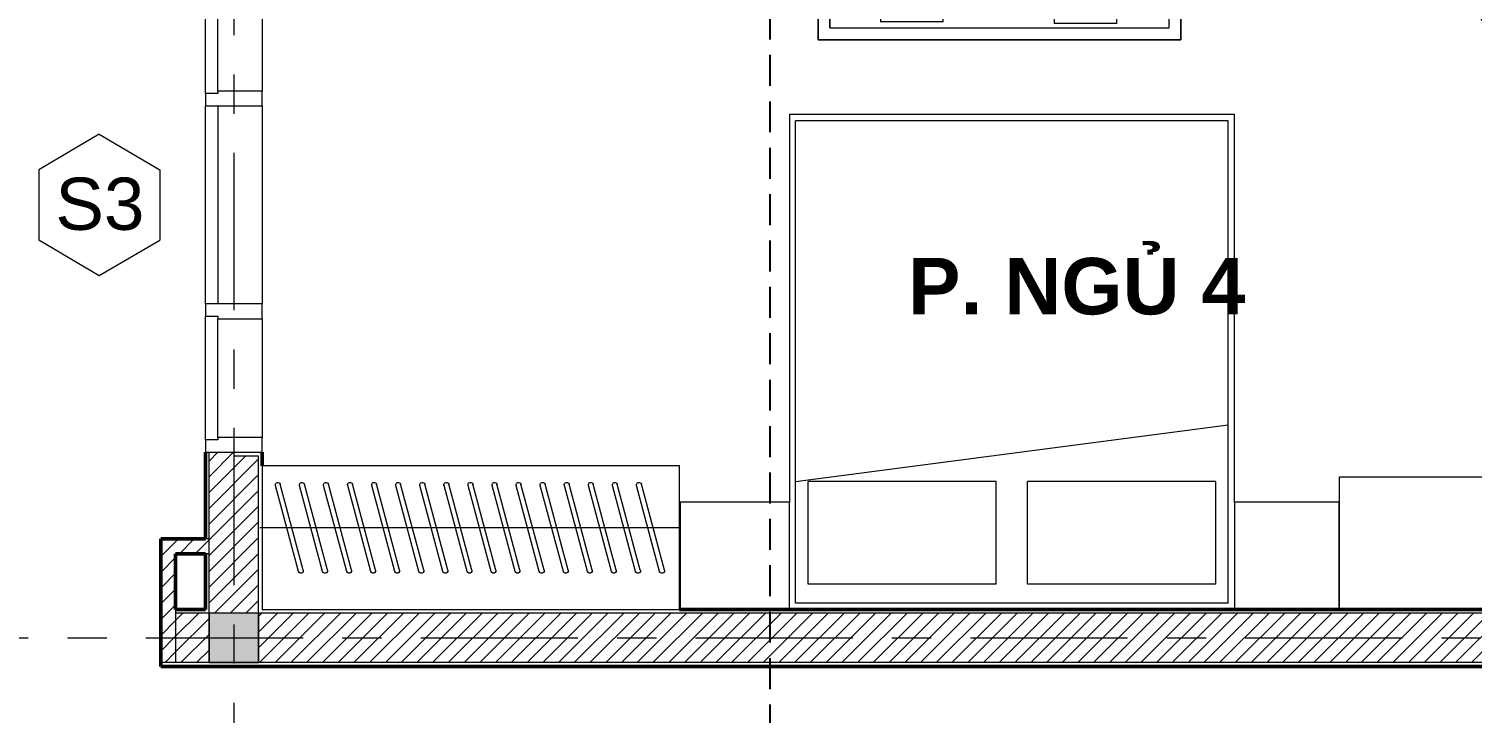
# Model space of a CAD drawing. Header units: millimetres. Extents: x 2164007 to 2324354, y -2513385 to -2308978.
# Drawn here: x 2210433 to 2216268, y -2395527 to -2392761 of the extents above; entities that cross this region are included whole.
import ezdxf

# ---------------------------------------------------------------- set-up
doc = ezdxf.new("R2010")
doc.units = ezdxf.units.MM
for name, pattern in [('DASHED2', [0.375, 0.25, -0.125]), ('Grid Line', [22.225, 12.7, -3.175, 3.175, -3.175]), ('HIDDEN2', [0.1875, 0.125, -0.0625])]:
    doc.linetypes.add(name, pattern=pattern)
for name, color, linetype, lineweight in [('A-AREA-IDEN', 2, 'Continuous', 9), ('A-DETL-GENF', 8, 'Continuous', 9), ('A-DOOR', 8, 'Continuous', 13), ('A-GLAZ', 8, 'Continuous', 13), ('A-GLAZ-IDEN', 152, 'Continuous', 9), ('A-WALL', 113, 'Continuous', 20), ('A-WALL-PATT', 8, 'Continuous', 50), ('I-FURN', 8, 'Continuous', 9), ('S-COLS', 52, 'Continuous', 9), ('S-GRID', 8, 'Continuous', 9)]:
    doc.layers.add(name, color=color, linetype=linetype, lineweight=lineweight)
doc.layers.add('NETGIONG', color=21, linetype='HIDDEN2')
doc.styles.add('Arial', font='arial.ttf', dxfattribs={"height": 175.652835})
doc.styles.add('Arial_B_1', font='arialbd.ttf', dxfattribs={"height": 253.68905})
pattern_1 = [(45, (2219476.043, -2391093.63), (-31.8198, 31.8198), [])]

# ---------------------------------------------------------------- blocks, each defined once
blk = doc.blocks.new('Bed 1800X200 - Double 53_ x 74_-V4-TÂ_NG 1')
at = {"layer": 'I-FURN'}
for p, q in [((-535.4, 740.2), (-535.4, -1209)), ((-535.4, 740.2), (1213.8, 740.2)), ((1213.8, 740.2), (1213.8, -1209)), ((-484.6, 664), (-484.6, 248.2)), ((-484.6, 664), (275.7, 664)), ((275.7, 664), (275.7, 248.2)), ((402.7, 664), (402.7, 248.2)), ((402.7, 664), (1163, 664)), ((1163, 664), (1163, 248.2)), ((-560.8, 331.5), (-560.8, -1234.4)), ((1239.2, -1234.4), (1239.2, 331.5)), ((1213.8, 248.2), (-535.4, 19.8)), ((-484.6, 248.2), (275.7, 248.2)), ((402.7, 248.2), (1163, 248.2)), ((-535.4, -1209), (1213.8, -1209)), ((-560.8, -1234.4), (1239.2, -1234.4))]:
    blk.add_line(p, q, dxfattribs=at)
blk = doc.blocks.new('Furniture 15 - Furniture 3-1064360-TÂ_NG 1')
at = {"layer": 'I-FURN'}
for p, q in [((-12418.9, 6497.7), (-12853, 6497.7)), ((-12418.9, 6074), (-12418.9, 6497.7)), ((-12853, 6074), (-12418.9, 6074))]:
    blk.add_line(p, q, dxfattribs=at)
blk = doc.blocks.new('Furniture 16 - Furniture 3-1064372-TÂ_NG 1')
at = {"layer": 'I-FURN'}
for p, q in [((-12220.1, 6261.8), (-12755.1, 6261.8)), ((-12220.1, 4847), (-12220.1, 6261.8))]:
    blk.add_line(p, q, dxfattribs=at)
blk = doc.blocks.new('CUADI XINFA 65X940X2300 - D2-1066362-TÂ_NG 1')
at = {"layer": 'A-DOOR', "lineweight": 9}
for p, q in [((-410, 906.2), (-365, 906.2)), ((-410, 90), (-410, 906.2)), ((-365, 906.2), (-365, 90)), ((-365, 90), (-410, 90))]:
    blk.add_line(p, q, dxfattribs=at)
at = {"layer": 'A-DOOR'}
for p, q in [((-410, 90), (-465, 90)), ((-465, 90), (-465, -90)), ((-410, 40), (-410, 90)), ((475, 90), (420, 90)), ((420, 90), (420, 40)), ((475, -90), (475, 90)), ((-400, 40), (-410, 40)), ((-400, -90), (-400, 40)), ((420, 40), (410, 40)), ((410, 40), (410, -90)), ((-465, -90), (-400, -90)), ((410, -90), (475, -90))]:
    blk.add_line(p, q, dxfattribs=at)
at = {"layer": 'A-DOOR', "lineweight": 9}
blk.add_arc((-415, 90), 816.2, 360, 90, dxfattribs=at)
blk = doc.blocks.new('SO2000X2000X700 - S3-1099097-TÂ_NG 1')
at = {"layer": 'A-GLAZ'}
for p, q in [((-950, 115), (-1000, 115)), ((-1000, 115), (-1000, -115)), ((-950, 65), (-950, 115)), ((-950, 115), (-450, 115)), ((-940, 65), (-950, 65)), ((-940, -115), (-940, 65)), ((-940, 65), (-460, 65)), ((-450, 65), (-460, 65)), ((-460, 65), (-460, -115)), ((-400, 115), (-450, 115)), ((-450, 115), (-450, 65)), ((-400, 115), (400, 115)), ((-400, 65), (-400, 115)), ((-400, -115), (-400, 65)), ((400, 65), (-400, 65)), ((450, 115), (400, 115)), ((400, 115), (400, 65)), ((400, 65), (400, -115)), ((450, 65), (450, 115)), ((450, 115), (950, 115)), ((460, 65), (450, 65)), ((460, -115), (460, 65)), ((460, 65), (940, 65)), ((950, 65), (940, 65)), ((940, 65), (940, -115)), ((1000, 115), (950, 115)), ((950, 115), (950, 65)), ((1000, -115), (1000, 115)), ((-1000, -115), (-940, -115)), ((-460, -115), (-940, -115)), ((-460, -115), (-400, -115)), ((400, -115), (-400, -115)), ((400, -115), (460, -115)), ((940, -115), (460, -115)), ((940, -115), (1000, -115))]:
    blk.add_line(p, q, dxfattribs=at)
blk = doc.blocks.new('LAO TI VI 2 - LOA-TIVI-V2-TÂ_NG 1')
at = {"layer": 'I-FURN'}
for p, q in [((-843.9, 421.2), (744.7, 421.2)), ((-843.9, 421.2), (-843.9, 345)), ((-809.4, 455), (-809.4, 421.2)), ((-809.4, 421.2), (-809.4, 455)), ((657, 421.2), (657, 455)), ((657, 455), (657, 421.2)), ((744.7, 345), (744.7, 421.2)), ((-843.9, 356.2), (744.7, 356.2)), ((-843.9, 356.2), (-843.9, 345)), ((744.7, 345), (744.7, 356.2)), ((744.7, 345), (-843.9, 345)), ((744.7, 345), (-843.9, 345)), ((-809.4, 345), (-809.4, -47.4)), ((-809.4, -47.4), (-809.4, 345)), ((-762, 345), (-762, 0)), ((-762, 0), (-762, 345)), ((-174.6, 345), (-174.6, 285.8)), ((22.2, 285.8), (22.2, 345)), ((609.6, 0), (609.6, 345)), ((609.6, 0), (609.6, 345)), ((657, -47.4), (657, 345)), ((657, 345), (657, -47.4)), ((-174.6, 285.8), (22.2, 285.8)), ((-557.2, 126.3), (-303.2, 126.3)), ((-557.2, 126.3), (-557.2, 24.7)), ((-303.2, 24.7), (-303.2, 126.3)), ((144.6, 119.9), (398.6, 119.9)), ((144.6, 119.9), (144.6, 18.3)), ((398.6, 18.3), (398.6, 119.9)), ((-762, 0), (609.6, 0)), ((-762, 0), (609.6, 0)), ((-303.2, 24.7), (-557.2, 24.7)), ((398.6, 18.3), (144.6, 18.3)), ((-809.4, -47.4), (657, -47.4)), ((657, -47.4), (-809.4, -47.4))]:
    blk.add_line(p, q, dxfattribs=at)
for points in [[(-809.4, -47.4), (-809.4, -47.4), (-809.4, -47.4), (-809.4, -47.4)], [(-809.4, -47.4), (-809.4, -47.4), (-809.4, -47.4), (-809.4, -47.4)], [(657, -47.4), (657, -47.4), (657, -47.4), (657, -47.4)], [(657, -47.4), (657, -47.4), (657, -47.4), (657, -47.4)]]:
    blk.add_open_spline(points, degree=3, dxfattribs=at)
blk = doc.blocks.new('Furniture 26 - Furniture 3-1091817-TÂ_NG 1')
at = {"layer": 'I-FURN'}
for p, q in [((-5616.2, 3633), (-5616.2, 1945.4)), ((-5036, 3633), (-5616.2, 3633)), ((-5036, 1945.4), (-5036, 3633)), ((-5616.2, 1945.4), (-5036, 1945.4))]:
    blk.add_line(p, q, dxfattribs=at)
blk = doc.blocks.new('Furniture 27 - Furniture 3-1091877-TÂ_NG 1')
at = {"layer": 'I-FURN'}
for p, q in [((-12418.9, 6497.7), (-12853, 6497.7)), ((-12418.9, 6056.2), (-12418.9, 6497.7)), ((-12853, 6056.2), (-12418.9, 6056.2))]:
    blk.add_line(p, q, dxfattribs=at)
blk = doc.blocks.new('Repeating Detail - MOC TREO AO QUAN-355956-TÂ_NG 1')
at = {"layer": 'A-DETL-GENF'}
for p, q in [((-1516.2, -171.3), (-1423.1, 176.5)), ((-1418.9, -171.3), (-1325.7, 176.5)), ((-1321.6, -171.3), (-1228.4, 176.5)), ((-1224.2, -171.3), (-1131.1, 176.5)), ((-1126.9, -171.3), (-1033.7, 176.5)), ((-1029.6, -171.3), (-936.4, 176.5)), ((-932.2, -171.3), (-839.1, 176.5)), ((-834.9, -171.3), (-741.7, 176.5)), ((-737.6, -171.3), (-644.4, 176.5)), ((-640.2, -171.3), (-547.1, 176.5)), ((-542.9, -171.3), (-449.7, 176.5)), ((-445.6, -171.3), (-352.4, 176.5)), ((-348.2, -171.3), (-255.1, 176.5)), ((-250.9, -171.3), (-157.7, 176.5)), ((-153.6, -171.3), (-60.4, 176.5)), ((-56.2, -171.3), (36.9, 176.5)), ((-1496.9, -176.5), (-1403.8, 171.3)), ((-1399.6, -176.5), (-1306.4, 171.3)), ((-1302.3, -176.5), (-1209.1, 171.3)), ((-1204.9, -176.5), (-1111.8, 171.3)), ((-1107.6, -176.5), (-1014.4, 171.3)), ((-1010.3, -176.5), (-917.1, 171.3)), ((-912.9, -176.5), (-819.8, 171.3)), ((-815.6, -176.5), (-722.4, 171.3)), ((-718.3, -176.5), (-625.1, 171.3)), ((-620.9, -176.5), (-527.8, 171.3)), ((-523.6, -176.5), (-430.4, 171.3)), ((-426.3, -176.5), (-333.1, 171.3)), ((-328.9, -176.5), (-235.8, 171.3)), ((-231.6, -176.5), (-138.4, 171.3)), ((-134.3, -176.5), (-41.1, 171.3)), ((-36.9, -176.5), (56.2, 171.3)), ((-1580, 0), (-1340, 0)), ((-1482.7, 0), (-1242.7, 0)), ((-1385.3, 0), (-1145.3, 0)), ((-1288, 0), (-1048, 0)), ((-1190.7, 0), (-950.7, 0)), ((-1093.3, 0), (-853.3, 0)), ((-996, 0), (-756, 0)), ((-898.7, 0), (-658.7, 0)), ((-801.3, 0), (-561.3, 0)), ((-704, 0), (-464, 0)), ((-606.7, 0), (-366.7, 0)), ((-509.3, 0), (-269.3, 0)), ((-412, 0), (-172, 0)), ((-314.7, 0), (-74.7, 0)), ((-217.3, 0), (22.7, 0)), ((-120, 0), (120, 0))]:
    blk.add_line(p, q, dxfattribs=at)
for centre, start, end in [((-1413.4, 173.9), 345, 165), ((-1316.1, 173.9), 345, 165), ((-1218.7, 173.9), 345, 165), ((-1121.4, 173.9), 345, 165), ((-1024.1, 173.9), 345, 165), ((-926.7, 173.9), 345, 165), ((-829.4, 173.9), 345, 165), ((-732.1, 173.9), 345, 165), ((-634.7, 173.9), 345, 165), ((-537.4, 173.9), 345, 165), ((-440.1, 173.9), 345, 165), ((-342.7, 173.9), 345, 165), ((-245.4, 173.9), 345, 165), ((-148.1, 173.9), 345, 165), ((-50.7, 173.9), 345, 165), ((46.6, 173.9), 345, 165), ((-1506.6, -173.9), 165, 345), ((-1409.3, -173.9), 165, 345), ((-1311.9, -173.9), 165, 345), ((-1214.6, -173.9), 165, 345), ((-1117.3, -173.9), 165, 345), ((-1019.9, -173.9), 165, 345), ((-922.6, -173.9), 165, 345), ((-825.3, -173.9), 165, 345), ((-727.9, -173.9), 165, 345), ((-630.6, -173.9), 165, 345), ((-533.3, -173.9), 165, 345), ((-435.9, -173.9), 165, 345), ((-338.6, -173.9), 165, 345), ((-241.3, -173.9), 165, 345), ((-143.9, -173.9), 165, 345), ((-46.6, -173.9), 165, 345)]:
    blk.add_arc(centre, 10, start, end, dxfattribs=at)
blk = doc.blocks.new('Window Tag - Window Tag-41068-TÂ_NG 1')
at = {"layer": 'A-GLAZ-IDEN'}
for p, q in [((0, 3.175), (-2.721, 1.573)), ((0, 3.175), (2.718, 1.574)), ((-2.721, 1.573), (-2.721, -1.572)), ((2.718, 1.574), (2.718, -1.585)), ((-2.721, -1.572), (0, -3.175)), ((0, -3.175), (2.718, -1.585))]:
    blk.add_line(p, q, dxfattribs=at)

msp = doc.modelspace()

# ---------------------------------------------------------------- hatches: boundary and pattern name
at = {"layer": 'A-WALL-PATT', "lineweight": 9}
h = msp.add_hatch(dxfattribs=at)
h.set_pattern_fill('FP_1', color=256, style=0, pattern_type=2)
h.set_pattern_definition(pattern_1)
h.paths.add_polyline_path([(2211361.2, -2395122.7), (2211361.2, -2394487.7), (2211261.2, -2394487.7), (2211261.2, -2394472.7), (2211161.2, -2394472.7), (2211161.2, -2395122.7)], flags=0)
h.paths.add_polyline_path([(2211196.2, -2392472.7), (2211261.2, -2392472.7), (2211261.2, -2392457.7), (2211361.2, -2392457.7), (2211361.2, -2392322.7), (2211161.2, -2392322.7), (2211161.2, -2392472.7)], flags=0)
h.paths.add_polyline_path([(2211261.2, -2392122.7), (2211361.2, -2392122.7), (2211361.2, -2391837.7), (2211261.2, -2391837.7), (2211261.2, -2391822.7), (2211161.2, -2391822.7), (2211161.2, -2392122.7)], flags=0)
h.paths.add_polyline_path([(2211261.2, -2390822.7), (2211261.2, -2390807.7), (2211361.2, -2390807.7), (2211361.2, -2389937.7), (2211261.2, -2389937.7), (2211261.2, -2389922.7), (2211161.2, -2389922.7), (2211161.2, -2390822.7), (2211196.2, -2390822.7)], flags=0)
h.paths.add_polyline_path([(2211261.2, -2387922.7), (2211261.2, -2387907.7), (2211361.2, -2387907.7), (2211361.2, -2387522.7), (2211161.2, -2387522.7), (2211161.2, -2387922.7), (2211196.2, -2387922.7)], flags=0)
h.paths.add_polyline_path([(2211361.2, -2387322.7), (2211361.2, -2386787.7), (2211261.2, -2386787.7), (2211261.2, -2386772.7), (2211161.2, -2386772.7), (2211161.2, -2387322.7), (2211261.2, -2387322.7)], flags=0)
h.paths.add_polyline_path([(2211261.2, -2384772.7), (2211261.2, -2384757.7), (2211361.2, -2384757.7), (2211361.2, -2384522.7), (2211161.2, -2384522.7), (2211161.2, -2384772.7), (2211196.2, -2384772.7)], flags=0)
h = msp.add_hatch(dxfattribs=at)
h.set_pattern_fill('FP_1', color=256, style=0, pattern_type=2)
h.set_pattern_definition(pattern_1)
h.paths.add_polyline_path([(2210966.2, -2394882.7), (2211161.2, -2394882.7), (2211161.2, -2394822.7), (2210966.2, -2394822.7)], flags=0)
h = msp.add_hatch(dxfattribs=at)
h.set_pattern_fill('FP_1', color=256, style=0, pattern_type=2)
h.set_pattern_definition(pattern_1)
h.paths.add_polyline_path([(2210966.2, -2395322.7), (2211026.2, -2395322.7), (2211026.2, -2394882.7), (2210966.2, -2394882.7), (2210966.2, -2395267)], flags=0)
h = msp.add_hatch(dxfattribs=at)
h.set_pattern_fill('FP_1', color=256, style=0, pattern_type=2)
h.set_pattern_definition(pattern_1)
h.paths.add_polyline_path([(2211161.2, -2395322.7), (2211161.2, -2395122.7), (2211026.2, -2395122.7), (2211026.2, -2395322.7)], flags=0)
h.paths.add_polyline_path([(2216793.9, -2395322.7), (2217161.2, -2395322.7), (2217161.2, -2395122.7), (2211361.2, -2395122.7), (2211361.2, -2395322.7), (2215511.9, -2395322.7)], flags=0)
at = {"layer": 'S-COLS'}
msp.add_hatch(color=256, dxfattribs=at).paths.add_polyline_path([(2211361.2, -2395322.7), (2211361.2, -2395122.7), (2211161.2, -2395122.7), (2211161.2, -2395322.7)], flags=0)

# ---------------------------------------------------------------- linework, layer by layer
at = {"layer": 'A-WALL', "lineweight": 50}
for p, q in [((2211146.2, -2394472.7), (2211146.2, -2394822.7)), ((2211376.2, -2394527.4), (2211376.2, -2394472.7)), ((2211146.2, -2394822.7), (2210966.2, -2394822.7)), ((2210966.2, -2394822.7), (2210966.2, -2395337.7)), ((2211026.2, -2394882.7), (2211146.2, -2394882.7)), ((2211026.2, -2395107.7), (2211026.2, -2394882.7)), ((2211146.2, -2394882.7), (2211146.2, -2395107.7)), ((2211146.2, -2395107.7), (2211026.2, -2395107.7)), ((2217146.2, -2395107.7), (2213063.8, -2395107.7)), ((2210966.2, -2395337.7), (2217376.2, -2395337.7))]:
    msp.add_line(p, q, dxfattribs=at)
at = {"layer": 'A-WALL', "lineweight": 13}
for p, q in [((2211161.2, -2395122.7), (2211161.2, -2394472.7)), ((2211261.2, -2394472.7), (2211261.2, -2394487.7)), ((2211361.2, -2394487.7), (2211261.2, -2394487.7)), ((2211361.2, -2395122.7), (2211361.2, -2394487.7)), ((2211161.2, -2394822.7), (2211146.2, -2394822.7)), ((2211161.2, -2394882.7), (2211146.2, -2394882.7)), ((2211026.2, -2395107.7), (2211026.2, -2395322.7)), ((2211161.2, -2395122.7), (2211026.2, -2395122.7)), ((2217161.2, -2395122.7), (2211361.2, -2395122.7)), ((2211161.2, -2395322.7), (2210966.2, -2395322.7)), ((2217161.2, -2395322.7), (2211361.2, -2395322.7))]:
    msp.add_line(p, q, dxfattribs=at)
at = {"layer": 'A-WALL'}
for p, q in [((2211161.2, -2395322.7), (2211161.2, -2395122.7)), ((2211361.2, -2395122.7), (2211361.2, -2395322.7)), ((2211361.2, -2395322.7), (2211161.2, -2395322.7))]:
    msp.add_line(p, q, dxfattribs=at)
at = {"layer": 'NETGIONG', "color": 5, "linetype": 'DASHED2', "lineweight": 25, "ltscale": 500}
msp.add_line((2213429.8, -2397304.3), (2213429.8, -2376036.5), dxfattribs=at)
at = {"layer": 'S-COLS'}
for p, q in [((2211361.2, -2395122.7), (2211161.2, -2395122.7)), ((2211161.2, -2395122.7), (2211161.2, -2395322.7)), ((2211361.2, -2395322.7), (2211361.2, -2395122.7)), ((2211161.2, -2395322.7), (2211361.2, -2395322.7))]:
    msp.add_line(p, q, dxfattribs=at)
at = {"layer": 'S-GRID', "linetype": 'Grid Line', "ltscale": 50}
for p, q in [((2211261.2, -2376594.2), (2211261.2, -2397842.2)), ((2206461.2, -2395222.7), (2235631, -2395222.7))]:
    msp.add_line(p, q, dxfattribs=at)

# ---------------------------------------------------------------- block references
at = {"layer": 'A-DETL-GENF', "extrusion": (0, 0, -1)}
msp.add_blockref('Repeating Detail - MOC TREO AO QUAN-355956-TÂ_NG 1', (-2211486.1, -2394777.9), dxfattribs=at)
at = {"layer": 'A-DOOR', "rotation": 180}
msp.add_blockref('CUADI XINFA 65X940X2300 - D2-1066362-TÂ_NG 1', (2216581.2, -2392197.7), dxfattribs=at)
at = {"layer": 'A-GLAZ', "rotation": 90}
msp.add_blockref('SO2000X2000X700 - S3-1099097-TÂ_NG 1', (2211261.2, -2393472.7), dxfattribs=at)
at = {"layer": 'A-GLAZ-IDEN', "xscale": 90, "yscale": 90, "zscale": 89.99999999999996}
msp.add_blockref('Window Tag - Window Tag-41068-TÂ_NG 1', (2210717.5, -2393472.7), dxfattribs=at)
at = {"layer": 'I-FURN'}
msp.add_blockref('LAO TI VI 2 - LOA-TIVI-V2-TÂ_NG 1', (2214433.3, -2392757.7), dxfattribs=at)
for name, p, rotation in [('Bed 1800X200 - Double 53_ x 74_-V4-TÂ_NG 1', (2214746.8, -2394342.1), 180), ('Furniture 26 - Furniture 3-1091817-TÂ_NG 1', (2215009.2, -2389491.5), 90), ('Furniture 16 - Furniture 3-1064372-TÂ_NG 1', (2221993.1, -2382352.6), 90), ('Furniture 27 - Furniture 3-1091877-TÂ_NG 1', (2219563.8, -2382254.6), 90), ('Furniture 15 - Furniture 3-1064360-TÂ_NG 1', (2221805.3, -2382254.6), 90)]:
    msp.add_blockref(name, p, dxfattribs=dict(at, rotation=rotation))

# ---------------------------------------------------------------- texts
at = {"layer": 'A-AREA-IDEN', "insert": (2214669.2, -2393687), "char_height": 228.32, "width": 1533.6, "attachment_point": 2, "line_spacing_factor": 0.938532, "style": 'Arial_B_1'}
msp.add_mtext('P. NGỦ 4', dxfattribs=at)
at = {"layer": 'A-GLAZ-IDEN', "insert": (2210719.8, -2393362.7), "char_height": 210.78, "width": 429.482, "attachment_point": 2, "line_spacing_factor": 0.938532, "style": 'Arial'}
msp.add_mtext('S3', dxfattribs=at)

doc.saveas('drawing.dxf')
